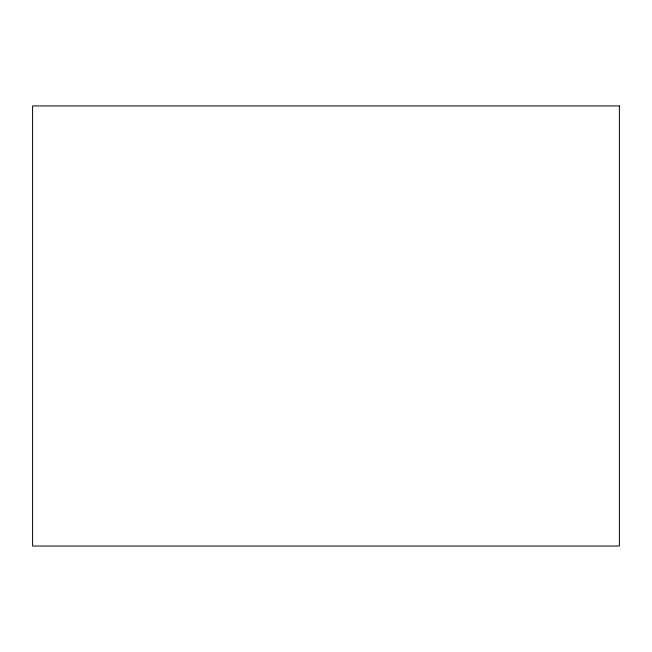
<?xml version="1.0" encoding="UTF-8"?>
<svg xmlns="http://www.w3.org/2000/svg" width="652" height="652" viewBox="0 0 652 652"><rect width="100%" height="100%" fill="white"/><g stroke="black" fill="none" stroke-linecap="round" stroke-linejoin="round"><path stroke-width="0.98" d="M619.4 105.95L32.6 105.95L32.6 546.05L619.4 546.05L619.4 105.95"/></g></svg>
